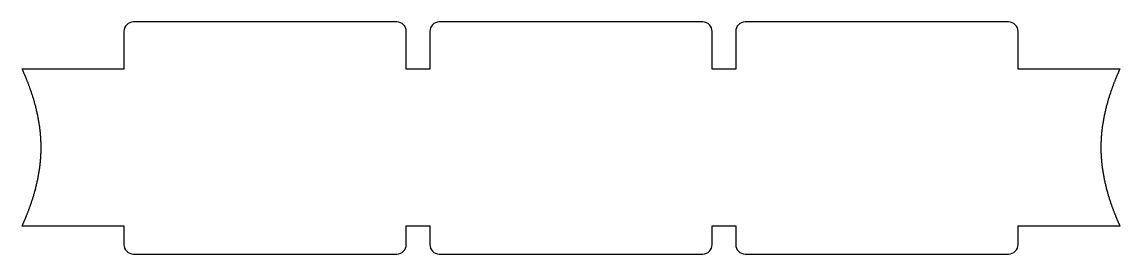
# Model space of a CAD drawing. Header units: millimetres. Extents: x -87 to 87, y -5 to 33.
import ezdxf

# ---------------------------------------------------------------- set-up
doc = ezdxf.new("R2010")
doc.units = ezdxf.units.MM
doc.layers.get('0').update_dxf_attribs({"linetype": 'CONTINUOUS'})

msp = doc.modelspace()

# ---------------------------------------------------------------- linework, layer by layer
for p, q in [((-27.75, 32.5), (-69.75, 32.5)), ((21, 32.5), (-21, 32.5)), ((69.75, 32.5), (27.75, 32.5)), ((-71.25, 31), (-71.25, 25)), ((-26.25, 25), (-26.25, 31)), ((-22.5, 31), (-22.5, 25)), ((22.5, 25), (22.5, 31)), ((26.25, 31), (26.25, 25)), ((71.25, 25), (71.25, 31)), ((-71.25, 25), (-87.5, 25)), ((-22.5, 25), (-26.25, 25)), ((26.25, 25), (22.5, 25)), ((87.5, 25), (71.25, 25)), ((-87.5, 0), (-71.25, 0)), ((-71.25, 0), (-71.25, -3)), ((-26.25, -3), (-26.25, 0)), ((-26.25, 0), (-22.5, 0)), ((-22.5, 0), (-22.5, -3)), ((22.5, -3), (22.5, 0)), ((22.5, 0), (26.25, 0)), ((71.25, -3), (71.25, 0)), ((71.25, 0), (87.5, 0)), ((26.25, 0), (26.25, -3)), ((-69.75, -4.5), (-27.75, -4.5)), ((-21, -4.5), (21, -4.5)), ((27.75, -4.5), (69.75, -4.5))]:
    msp.add_line(p, q)
for centre, start, end in [((-69.75, 31), 90, 180), ((-27.75, 31), 0, 90), ((-21, 31), 90, 180), ((21, 31), 0, 90), ((27.75, 31), 90, 180), ((69.75, 31), 0, 90), ((-69.75, -3), 180, 270), ((-27.75, -3), -90, 0), ((-21, -3), 180, 270), ((21, -3), -90, 0), ((27.75, -3), 180, 270), ((69.75, -3), -90, 0)]:
    msp.add_arc(centre, 1.5, start, end)
for points in [[(-87.5, 25), (-87.27, 24.5), (-86.84, 23.5), (-86.24, 22), (-85.57, 20), (-84.95, 17.5), (-84.57, 15), (-84.43, 12.5), (-84.57, 10), (-84.95, 7.5), (-85.57, 5), (-86.24, 3), (-86.84, 1.5), (-87.27, 0.5), (-87.5, 0)], [(87.5, 0), (87.27, 0.5), (86.84, 1.5), (86.24, 3), (85.57, 5), (84.95, 7.5), (84.57, 10), (84.43, 12.5), (84.57, 15), (84.95, 17.5), (85.57, 20), (86.24, 22), (86.84, 23.5), (87.27, 24.5), (87.5, 25)]]:
    msp.add_open_spline(points, degree=5)

doc.saveas('drawing.dxf')
